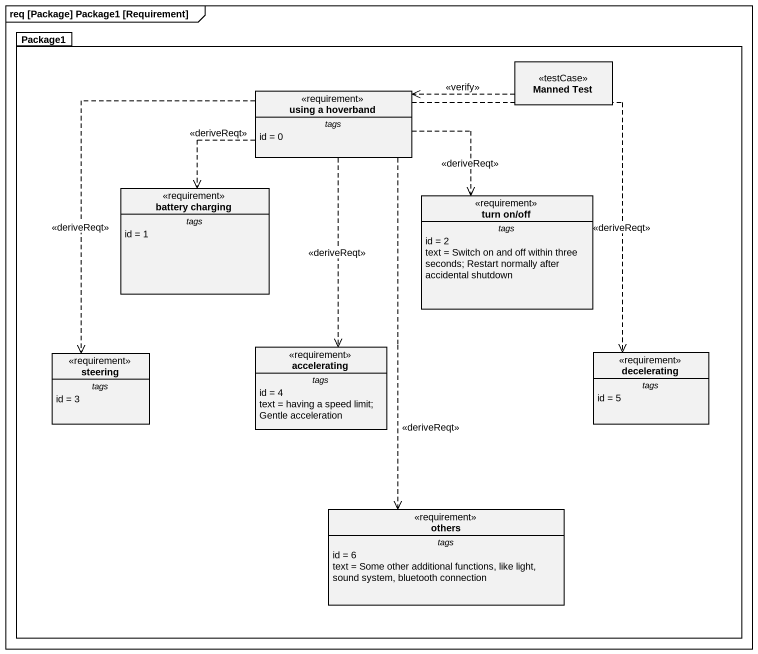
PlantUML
@startuml
mainframe req [Package] Package1 [Requirement]
hide circle
hide empty members
package Package1 {
  class "Manned Test" as Manned_Test <<testCase>>
  class "using a hoverband" as using_a_hoverband <<requirement>> {
    -- tags --
    id = 0
  }
  class "battery charging" as battery_charging <<requirement>> {
    -- tags --
    id = 1
  }
  class "turn on/off" as turn_on_off <<requirement>> {
    -- tags --
    id = 2
    text = Switch on and off within three seconds; Restart normally after accidental shutdown
  }
  class steering <<requirement>> {
    -- tags --
    id = 3
  }
  class accelerating <<requirement>> {
    -- tags --
    id = 4
    text = having a speed limit; Gentle acceleration
  }
  class decelerating <<requirement>> {
    -- tags --
    id = 5
  }
  class others <<requirement>> {
    -- tags --
    id = 6
    text = Some other additional functions, like light, sound system, bluetooth connection
  }
}
Manned_Test .left.> using_a_hoverband : <<verify>>
using_a_hoverband ..> battery_charging : <<deriveReqt>>
using_a_hoverband ..> turn_on_off : <<deriveReqt>>
using_a_hoverband ..> steering : <<deriveReqt>>
using_a_hoverband ..> accelerating : <<deriveReqt>>
using_a_hoverband ..> decelerating : <<deriveReqt>>
using_a_hoverband ..> others : <<deriveReqt>>
@enduml
